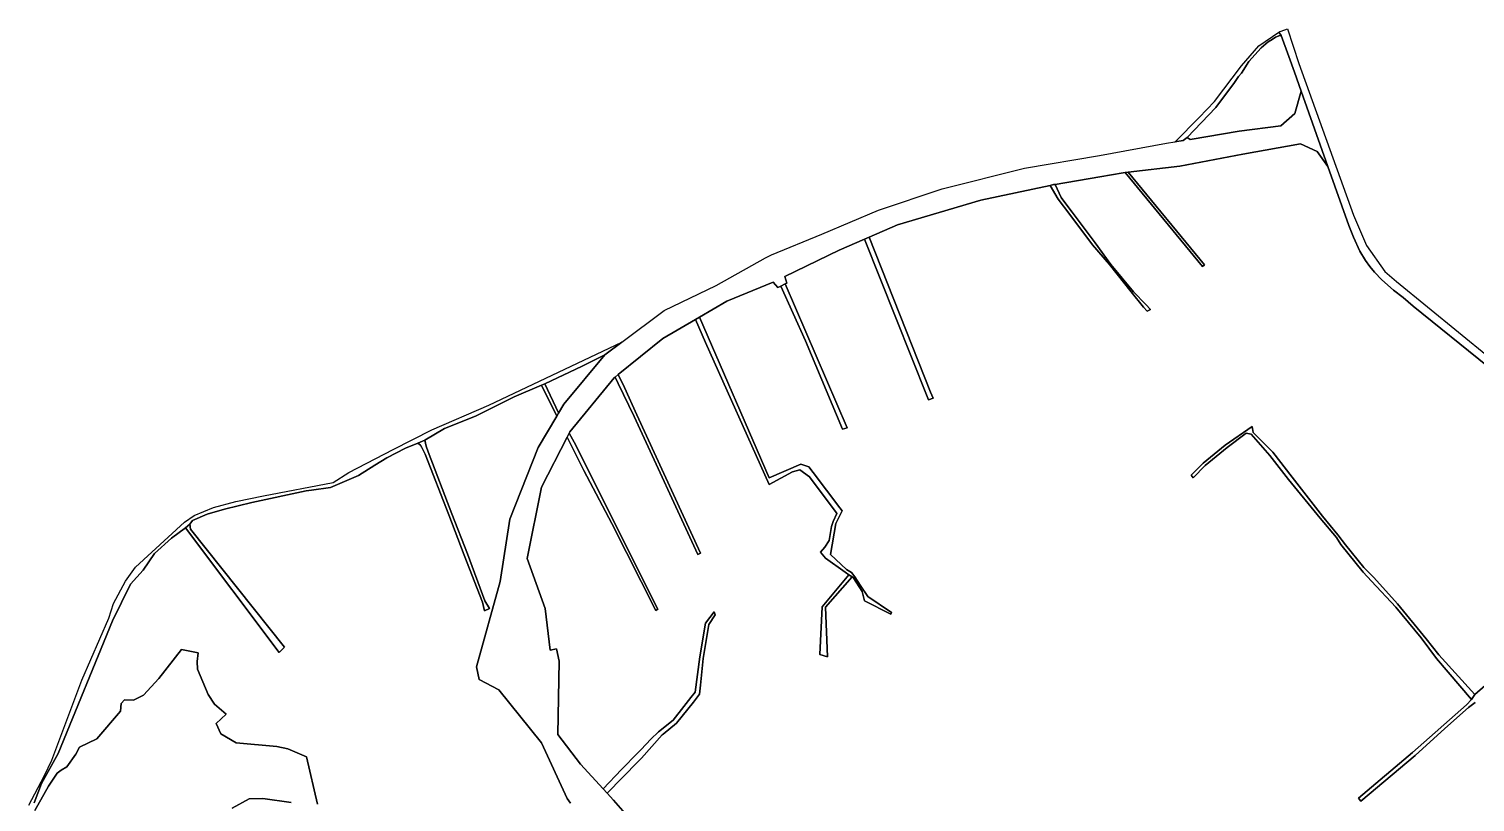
# Model space of a CAD drawing. Extents: x 548434 to 553028, y 1835063 to 1842282.
# Drawn here: x 548500 to 549653, y 1841666 to 1842282 of the extents above; entities that cross this region are included whole.
import ezdxf

# ---------------------------------------------------------------- set-up
doc = ezdxf.new("R2010")
doc.units = 0
doc.layers.add('Level 16', color=7, linetype='Continuous')
doc.layers.add('Level 23', color=7, linetype='Continuous')

msp = doc.modelspace()

# ---------------------------------------------------------------- linework, layer by layer
at = {"layer": 'Level 16'}
msp.add_lwpolyline([(549722.26, 1841965.41), (549603.7, 1842061.13), (549595.552, 1842067.891), (549588.07, 1842073.85), (549578.66, 1842082.04), (549572.68, 1842088.19), (549568.97, 1842092.61), (549565.59, 1842097.35), (549561, 1842104.87), (549555.91, 1842116.04), (549552.4, 1842125.44), (549535.69, 1842172.35), (549514.2891, 1842232.4468), (549508.91, 1842247.55), (549504.57, 1842260.16), (549498.34, 1842276.85), (549496.4661, 1842279.5792), (549497.3663, 1842279.8985), (549498.4234, 1842280.2735), (549503.46, 1842282.06), (549512.54, 1842254.6), (549555.91, 1842133.55), (549566.36, 1842109.43), (549580.99, 1842088.64), (549590.34, 1842080.72), (549689.33, 1842000)], dxfattribs=at)
at = {"layer": 'Level 23'}
for points in [[(549722.26, 1841965.41), (549603.7, 1842061.13), (549595.552, 1842067.891), (549588.07, 1842073.85), (549578.66, 1842082.04), (549572.68, 1842088.19), (549568.97, 1842092.61), (549565.59, 1842097.35), (549561, 1842104.87), (549555.91, 1842116.04), (549552.4, 1842125.44), (549535.69, 1842172.35), (549514.2891, 1842232.4468), (549508.91, 1842247.55), (549504.57, 1842260.16), (549498.34, 1842276.85), (549496.4661, 1842279.5792), (549497.3663, 1842279.8985), (549498.4234, 1842280.2735), (549503.46, 1842282.06), (549512.54, 1842254.6), (549555.91, 1842133.55), (549566.36, 1842109.43), (549580.99, 1842088.64), (549590.34, 1842080.72), (549689.33, 1842000)], [(548931.4389, 1841664.8667), (548928.83, 1841668.45), (548908.47, 1841712.77), (548874.21, 1841755.16), (548858.73, 1841763.49), (548856.48, 1841773.43), (548875.48, 1841841.54), (548883.12, 1841891.22), (548905.61, 1841948.31), (548920.5577, 1841973.4258), (548921.9556, 1841975.7748), (548926.22, 1841982.94), (548958.89, 1842022.14), (548972.4999, 1842032.3352), (549006.12, 1842057.52), (549047.62, 1842077.42), (549086.95, 1842099.56), (549091.77, 1842101.88), (549131.92, 1842118.46), (549177.27, 1842137.54), (549227.99, 1842154.68), (549293.49, 1842171.14), (549353.33, 1842181.12), (549406.92, 1842190.87), (549413.4013, 1842191.9453), (549420.18, 1842193.07), (549423.33, 1842195.62), (549425.74, 1842193.99), (549464.73, 1842200.45), (549497.95, 1842204.92), (549509.21, 1842214.73), (549514.2891, 1842232.4468), (549535.69, 1842172.35), (549527.19, 1842184.26), (549513.88, 1842190.58), (549467.75, 1842182.33), (549417.42, 1842172.54), (549376.4015, 1842167.9087), (549373.849, 1842167.6205), (549372.25, 1842167.44), (549353.6298, 1842164.2398), (549318.0649, 1842158.1274), (549316.8, 1842157.91), (549314.2113, 1842157.3551), (549258.72, 1842145.46), (549192.19, 1842125.88), (549169.7, 1842116.0464), (549166.0453, 1842114.4484), (549145.9, 1842105.64), (549102.49, 1842084.57), (549103.9983, 1842079.3159), (549102.841, 1842078.7622), (549099.355, 1842077.0942), (549096.88, 1842075.91), (549093.13, 1842080.24), (549056.1, 1842065), (549034.3962, 1842052.2744), (549031.308, 1842050.4637), (549005.19, 1842035.15), (548969.6402, 1842006.4891), (548967.1183, 1842004.4558), (548966.28, 1842003.78), (548930.97, 1841960.72), (548930.5477, 1841959.8979), (548928.9079, 1841956.7056), (548908.43, 1841916.84), (548896.91, 1841859.88), (548911.19, 1841820), (548915.34, 1841786.81), (548920.33, 1841787.95), (548922.59, 1841778.01), (548921.48, 1841719.64), (548939.51, 1841695.81), (548957.4518, 1841676.1219), (548960.6321, 1841672.6321), (548965.71, 1841667.06), (548995.62, 1841633.22)], [(548995.62, 1841633.22), (548965.71, 1841667.06), (548960.6321, 1841672.6321), (548985.5, 1841698.1), (548988.06, 1841700.72), (549004.58, 1841719.17), (549005.4, 1841719.85), (549016.1, 1841728.64), (549029.71, 1841745.32), (549034.33, 1841751.76), (549035.0767, 1841758.743), (549037.37, 1841780.19), (549041.84, 1841807.33), (549046.88, 1841815), (549046.092, 1841817.314), (549039.12, 1841808.33), (549034.76, 1841781.37), (549030.84, 1841753.35), (549027.3575, 1841748.917), (549021.8762, 1841741.9397), (549013.3295, 1841731.059), (549001.56, 1841721.78), (548995.6506, 1841715.8276), (548987.7338, 1841707.6348), (548985.1593, 1841704.9705), (548972.22, 1841691.58), (548957.4518, 1841676.1219), (548939.51, 1841695.81), (548921.48, 1841719.64), (548922.59, 1841778.01), (548920.33, 1841787.95), (548915.34, 1841786.81), (548911.19, 1841820), (548896.91, 1841859.88), (548908.43, 1841916.84), (548928.9079, 1841956.7056), (548942.26, 1841929.97), (548964.4, 1841887.78), (548999.56, 1841818.37), (549001.14, 1841819.33), (548945.3, 1841930.73), (548935.85, 1841950.1), (548930.5477, 1841959.8979), (548930.97, 1841960.72), (548966.28, 1842003.78), (548967.1183, 1842004.4558), (548969.48, 1841999.38), (548982.23, 1841972.95), (549032.95, 1841862.92), (549035.18, 1841864.21), (548984.54, 1841974.34), (548974.6, 1841996.19), (548969.6402, 1842006.4891), (549005.19, 1842035.15), (549031.308, 1842050.4637), (549039.2, 1842032.14), (549089.85, 1841918.72), (549108.69, 1841928.82), (549114.36, 1841930.58), (549122.03, 1841924.91), (549143.3251, 1841896.536), (549143.96, 1841895.69), (549140.925, 1841889.249), (549139.75, 1841885.47), (549137.95, 1841874.17), (549134.31, 1841868.86), (549130.99, 1841864.82), (549134.9, 1841860.05), (549150.53, 1841848.89), (549153.47, 1841846.95), (549132.16, 1841821.36), (549130.3, 1841783.33), (549136.46, 1841781.44), (549134.91, 1841821.02), (549156.2444, 1841845.1194), (549156.88, 1841844.7), (549164.03, 1841833.54), (549165.88, 1841826.18), (549186.97, 1841815.59), (549187.52, 1841816.68), (549168.54, 1841829.61), (549162.52, 1841838.51), (549158.26, 1841845.25), (549155.56, 1841848.57), (549151.73, 1841851.14), (549138.85, 1841862.99), (549143.07, 1841887.66), (549148.25, 1841897.76), (549146.2995, 1841900.3223), (549125.01, 1841928.29), (549121.716, 1841933.065), (549115.148, 1841934.97), (549089.92, 1841924.04), (549034.3962, 1842052.2744), (549056.1, 1842065), (549093.13, 1842080.24), (549096.88, 1842075.91), (549099.355, 1842077.0942), (549118.9, 1842033.33), (549148.42, 1841963.07), (549152.28, 1841964.1), (549102.841, 1842078.7622), (549103.9983, 1842079.3159), (549102.49, 1842084.57), (549145.9, 1842105.64), (549166.0453, 1842114.4484), (549215.9221, 1841988.9471), (549216.99, 1841986.26), (549220.76, 1841987.59), (549218.7764, 1841992.5804), (549169.7, 1842116.0464), (549192.19, 1842125.88), (549258.72, 1842145.46), (549314.2113, 1842157.3551), (549320.52, 1842146.42), (549329.8819, 1842134.0103), (549347.95, 1842110.06), (549361.37, 1842094.24), (549378.78, 1842072.36), (549388.55, 1842060.28), (549391.58, 1842056.94), (549394.06, 1842058.28), (549390.28, 1842062.42), (549380.68, 1842072.49), (549362.53, 1842094.38), (549350.07, 1842111.54), (549331.5148, 1842136.0889), (549328.09, 1842140.62), (549322.92, 1842147.56), (549318.0649, 1842158.1274), (549353.6298, 1842164.2398), (549372.25, 1842167.44), (549373.849, 1842167.6205), (549435.6111, 1842092.6886), (549437.2511, 1842094.0886), (549376.4015, 1842167.9087), (549417.42, 1842172.54), (549467.75, 1842182.33), (549513.88, 1842190.58), (549527.19, 1842184.26), (549535.69, 1842172.35), (549552.4, 1842125.44), (549555.91, 1842116.04), (549561, 1842104.87), (549565.59, 1842097.35), (549568.97, 1842092.61), (549572.68, 1842088.19), (549578.66, 1842082.04), (549588.07, 1842073.85), (549595.552, 1842067.891), (549603.7, 1842061.13), (549722.26, 1841965.41)], [(548499.52, 1841663.25), (548511.79, 1841686.29), (548517.68, 1841699.06), (548541.83, 1841762.76), (548563.35, 1841812.32), (548566.85, 1841823.97), (548576.62, 1841841.91), (548584.6, 1841853.06), (548623.61, 1841888.88), (548631.24, 1841894.26), (548646.68, 1841900.49), (548664.62, 1841905.31), (548686.55, 1841909.92), (548742.21, 1841920.44), (548754.64, 1841928.36), (548790.1, 1841946.76), (548820.9, 1841962.32), (548866.43, 1841982.02), (548972.4999, 1842032.3352), (548958.89, 1842022.14), (548940.68, 1842013.31), (548911.07, 1841999.21), (548908.32, 1841997.93), (548886.68, 1841988.65), (548855.72, 1841973.39), (548831, 1841963.4), (548815.26, 1841954.2), (548809.69, 1841951.71), (548800.01, 1841947.75), (548785.06, 1841940.12), (548775.48, 1841934.24), (548762.51, 1841926.09), (548740.14, 1841916.56), (548725, 1841914.32), (548720.6, 1841913.72), (548677.39, 1841904.56), (548655.52, 1841899.16), (548641.75, 1841895.09), (548630.03, 1841890.21), (548627.88, 1841887.34), (548624.39, 1841884.3), (548613.32, 1841875.99), (548599.67, 1841863.83), (548590.52, 1841850.55), (548580.67, 1841839.38), (548566.14, 1841810.28), (548522.97, 1841704.36), (548509.66, 1841680.53), (548503.57, 1841665.18)], [(548503.57, 1841665.18), (548509.66, 1841680.53), (548522.97, 1841704.36), (548566.14, 1841810.28), (548580.67, 1841839.38), (548590.52, 1841850.55), (548599.67, 1841863.83), (548613.32, 1841875.99), (548624.39, 1841884.3), (548699.25, 1841784.96), (548703.31, 1841789.13), (548628.32, 1841883.34), (548627.88, 1841887.34), (548630.03, 1841890.21), (548641.75, 1841895.09), (548655.52, 1841899.16), (548677.39, 1841904.56), (548720.6, 1841913.72), (548725, 1841914.32), (548740.14, 1841916.56), (548762.51, 1841926.09), (548775.48, 1841934.24), (548785.06, 1841940.12), (548800.01, 1841947.75), (548809.69, 1841951.71), (548811.74, 1841950.17), (548812.92, 1841948.39), (548815.49, 1841943.06), (548834.36, 1841894.65), (548846.73, 1841862.48), (548861.42, 1841825.15), (548862.86, 1841818.04), (548867.02, 1841819.97), (548863.2, 1841826.05), (548849.38, 1841863.56), (548836.94, 1841895.56), (548818.03, 1841944.9), (548816.33, 1841949.52), (548815.26, 1841954.2), (548831, 1841963.4), (548855.72, 1841973.39), (548886.68, 1841988.65), (548908.32, 1841997.93), (548920.5577, 1841973.4258), (548905.61, 1841948.31), (548883.12, 1841891.22), (548875.48, 1841841.54), (548856.48, 1841773.43), (548858.73, 1841763.49), (548874.21, 1841755.16), (548908.47, 1841712.77), (548928.83, 1841668.45), (548931.4389, 1841664.8667)], [(549691.51, 1841785.06), (549652.93, 1841751.55), (549624.16, 1841782.96), (549613.95, 1841795.72), (549591.06, 1841823.79), (549572.34, 1841844.69), (549564.25, 1841852.65), (549549.55, 1841870.86), (549543.66, 1841878.82), (549531.43, 1841893.69), (549507.11, 1841924.61), (549491.7, 1841944.54), (549476.07, 1841960.19), (549475.32, 1841964.96), (549453.71, 1841950.3), (549436.21, 1841935.87), (549426.46, 1841926.35), (549428.17, 1841924.23), (549437.68, 1841933.96), (549455.37, 1841948.25), (549470.3, 1841959.68), (549474.35, 1841958.9), (549489.36, 1841941.96), (549504.23, 1841922.96), (549529.48, 1841892.05), (549542.45, 1841876.52), (549545.88, 1841870.94), (549563.86, 1841848.95), (549570.35, 1841841.69), (549589.8, 1841821.11), (549610.14, 1841796.49), (549622.19, 1841780.2), (549650.2, 1841747.5), (549646.28, 1841743.15), (549603.22, 1841705.31), (549559.9516, 1841668.8913), (549561.97, 1841666.46), (549605.14, 1841702.82), (549628.89, 1841724.23), (549647.9, 1841740.99), (549653.1, 1841745.12)], [(548504.31, 1841658.97), (548515.19, 1841678.32), (548521.99, 1841688.67), (548525.16, 1841690.99), (548529.78, 1841693.71), (548536.83, 1841703.79), (548539.82, 1841709.52), (548553.56, 1841716.02), (548572.45, 1841738.08), (548573.2, 1841744.33), (548575.81, 1841747.1), (548583.04, 1841746.97), (548590.96, 1841750.84), (548603.24, 1841764.18), (548621.29, 1841787.39), (548634.6, 1841784.77), (548633.68, 1841777.63), (548633.95, 1841771.52), (548642.52, 1841751.35), (548647.49, 1841743.84), (548656.98, 1841735.83), (548648.95, 1841728.3), (548652.56, 1841719.99), (548664.93, 1841712.8), (548697.17, 1841709.99), (548706.04, 1841708.23), (548720.87, 1841701.79), (548729.59, 1841664.07)], [(548729.59, 1841664.07), (548720.87, 1841701.79), (548706.04, 1841708.23), (548697.17, 1841709.99), (548664.93, 1841712.8), (548652.56, 1841719.99), (548648.95, 1841728.3), (548656.98, 1841735.83), (548647.49, 1841743.84), (548642.52, 1841751.35), (548633.95, 1841771.52), (548633.68, 1841777.63), (548634.6, 1841784.77), (548621.29, 1841787.39), (548603.24, 1841764.18), (548590.96, 1841750.84), (548583.04, 1841746.97), (548575.81, 1841747.1), (548573.2, 1841744.33), (548572.45, 1841738.08), (548553.56, 1841716.02), (548539.82, 1841709.52), (548536.83, 1841703.79), (548529.78, 1841693.71), (548525.16, 1841690.99), (548521.99, 1841688.67), (548515.19, 1841678.32), (548504.31, 1841658.97)], [(549653.1, 1841745.12), (549647.9, 1841740.99), (549628.89, 1841724.23), (549605.14, 1841702.82), (549561.97, 1841666.46), (549559.9516, 1841668.8913), (549603.22, 1841705.31), (549646.28, 1841743.15), (549650.2, 1841747.5), (549652.93, 1841751.55), (549691.51, 1841785.06)], [(548708.58, 1841665.36), (548686, 1841668.63), (548675.26, 1841668.29), (548661.65, 1841660.92)], [(548661.65, 1841660.92), (548675.26, 1841668.29), (548686, 1841668.63), (548708.58, 1841665.36)]]:
    msp.add_lwpolyline(points, dxfattribs=at)
for points in [[(549496.4661, 1842279.5792), (549498.34, 1842276.85), (549497.24, 1842276.95), (549493.83, 1842275.41), (549491.23, 1842273.68), (549488.06, 1842271.82), (549482.29, 1842266.95), (549472.6, 1842256.18), (549466.68, 1842246.87), (549464.22, 1842244.2), (549461, 1842239.23), (549446.31, 1842219.5), (549423.33, 1842195.62), (549420.18, 1842193.07), (549413.4013, 1842191.9453), (549413.79, 1842192.18), (549433.03, 1842211.43), (549445.06, 1842224.25), (549466.75, 1842252.71), (549480.49, 1842268.61)], [(549498.34, 1842276.85), (549504.57, 1842260.16), (549508.91, 1842247.55), (549514.2891, 1842232.4468), (549509.21, 1842214.73), (549497.95, 1842204.92), (549464.73, 1842200.45), (549425.74, 1842193.99), (549423.33, 1842195.62), (549446.31, 1842219.5), (549461, 1842239.23), (549464.22, 1842244.2), (549466.68, 1842246.87), (549472.6, 1842256.18), (549482.29, 1842266.95), (549488.06, 1842271.82), (549491.23, 1842273.68), (549493.83, 1842275.41), (549497.24, 1842276.95)], [(549376.4015, 1842167.9087), (549437.2511, 1842094.0886), (549435.6111, 1842092.6886), (549373.849, 1842167.6205)], [(549318.0649, 1842158.1274), (549322.92, 1842147.56), (549328.09, 1842140.62), (549331.5148, 1842136.0889), (549350.07, 1842111.54), (549362.53, 1842094.38), (549380.68, 1842072.49), (549390.28, 1842062.42), (549394.06, 1842058.28), (549391.58, 1842056.94), (549388.55, 1842060.28), (549378.78, 1842072.36), (549361.37, 1842094.24), (549347.95, 1842110.06), (549329.8819, 1842134.0103), (549320.52, 1842146.42), (549314.2113, 1842157.3551), (549316.8, 1842157.91)], [(549169.7, 1842116.0464), (549218.7764, 1841992.5804), (549220.76, 1841987.59), (549216.99, 1841986.26), (549215.9221, 1841988.9471), (549166.0453, 1842114.4484)], [(549102.841, 1842078.7622), (549152.28, 1841964.1), (549148.42, 1841963.07), (549118.9, 1842033.33), (549099.355, 1842077.0942)], [(549034.3962, 1842052.2744), (549089.92, 1841924.04), (549115.148, 1841934.97), (549121.716, 1841933.065), (549125.01, 1841928.29), (549146.2995, 1841900.3223), (549148.25, 1841897.76), (549143.07, 1841887.66), (549138.85, 1841862.99), (549151.73, 1841851.14), (549155.56, 1841848.57), (549158.26, 1841845.25), (549162.52, 1841838.51), (549168.54, 1841829.61), (549187.52, 1841816.68), (549186.97, 1841815.59), (549165.88, 1841826.18), (549164.03, 1841833.54), (549156.88, 1841844.7), (549156.2444, 1841845.1194), (549153.47, 1841846.95), (549150.53, 1841848.89), (549134.9, 1841860.05), (549130.99, 1841864.82), (549134.31, 1841868.86), (549137.95, 1841874.17), (549139.75, 1841885.47), (549140.925, 1841889.249), (549143.96, 1841895.69), (549143.3251, 1841896.536), (549122.03, 1841924.91), (549114.36, 1841930.58), (549108.69, 1841928.82), (549089.85, 1841918.72), (549039.2, 1842032.14), (549031.308, 1842050.4637)], [(548911.07, 1841999.21), (548940.68, 1842013.31), (548958.89, 1842022.14), (548926.22, 1841982.94), (548921.9556, 1841975.7748), (548921.85, 1841975.97)], [(548969.6402, 1842006.4891), (548974.6, 1841996.19), (548984.54, 1841974.34), (549035.18, 1841864.21), (549032.95, 1841862.92), (548982.23, 1841972.95), (548969.48, 1841999.38), (548967.1183, 1842004.4558)], [(548911.07, 1841999.21), (548921.85, 1841975.97), (548921.9556, 1841975.7748), (548920.5577, 1841973.4258), (548908.32, 1841997.93)], [(548930.5477, 1841959.8979), (548935.85, 1841950.1), (548945.3, 1841930.73), (549001.14, 1841819.33), (548999.56, 1841818.37), (548964.4, 1841887.78), (548942.26, 1841929.97), (548928.9079, 1841956.7056)], [(549650.2, 1841747.5), (549622.19, 1841780.2), (549610.14, 1841796.49), (549589.8, 1841821.11), (549570.35, 1841841.69), (549563.86, 1841848.95), (549545.88, 1841870.94), (549542.45, 1841876.52), (549529.48, 1841892.05), (549504.23, 1841922.96), (549489.36, 1841941.96), (549474.35, 1841958.9), (549470.3, 1841959.68), (549455.37, 1841948.25), (549437.68, 1841933.96), (549428.17, 1841924.23), (549426.46, 1841926.35), (549436.21, 1841935.87), (549453.71, 1841950.3), (549475.32, 1841964.96), (549476.07, 1841960.19), (549491.7, 1841944.54), (549507.11, 1841924.61), (549531.43, 1841893.69), (549543.66, 1841878.82), (549549.55, 1841870.86), (549564.25, 1841852.65), (549572.34, 1841844.69), (549591.06, 1841823.79), (549613.95, 1841795.72), (549624.16, 1841782.96), (549652.93, 1841751.55)], [(548811.74, 1841950.17), (548809.69, 1841951.71), (548815.26, 1841954.2), (548816.33, 1841949.52), (548818.03, 1841944.9), (548836.94, 1841895.56), (548849.38, 1841863.56), (548863.2, 1841826.05), (548867.02, 1841819.97), (548862.86, 1841818.04), (548861.42, 1841825.15), (548846.73, 1841862.48), (548834.36, 1841894.65), (548815.49, 1841943.06), (548812.92, 1841948.39)], [(548699.25, 1841784.96), (548624.39, 1841884.3), (548627.88, 1841887.34), (548628.32, 1841883.34), (548703.31, 1841789.13)], [(549153.47, 1841846.95), (549156.2444, 1841845.1194), (549134.91, 1841821.02), (549136.46, 1841781.44), (549130.3, 1841783.33), (549132.16, 1841821.36)], [(548957.4518, 1841676.1219), (548972.22, 1841691.58), (548985.1593, 1841704.9705), (548987.7338, 1841707.6348), (548995.6506, 1841715.8276), (549001.56, 1841721.78), (549013.3295, 1841731.059), (549021.8762, 1841741.9397), (549027.3575, 1841748.917), (549030.84, 1841753.35), (549034.76, 1841781.37), (549039.12, 1841808.33), (549046.092, 1841817.314), (549046.88, 1841815), (549041.84, 1841807.33), (549037.37, 1841780.19), (549035.0767, 1841758.743), (549034.33, 1841751.76), (549029.71, 1841745.32), (549016.1, 1841728.64), (549005.4, 1841719.85), (549004.58, 1841719.17), (548988.06, 1841700.72), (548985.5, 1841698.1), (548960.6321, 1841672.6321)]]:
    msp.add_lwpolyline(points, close=True, dxfattribs=at)

doc.saveas('drawing.dxf')
